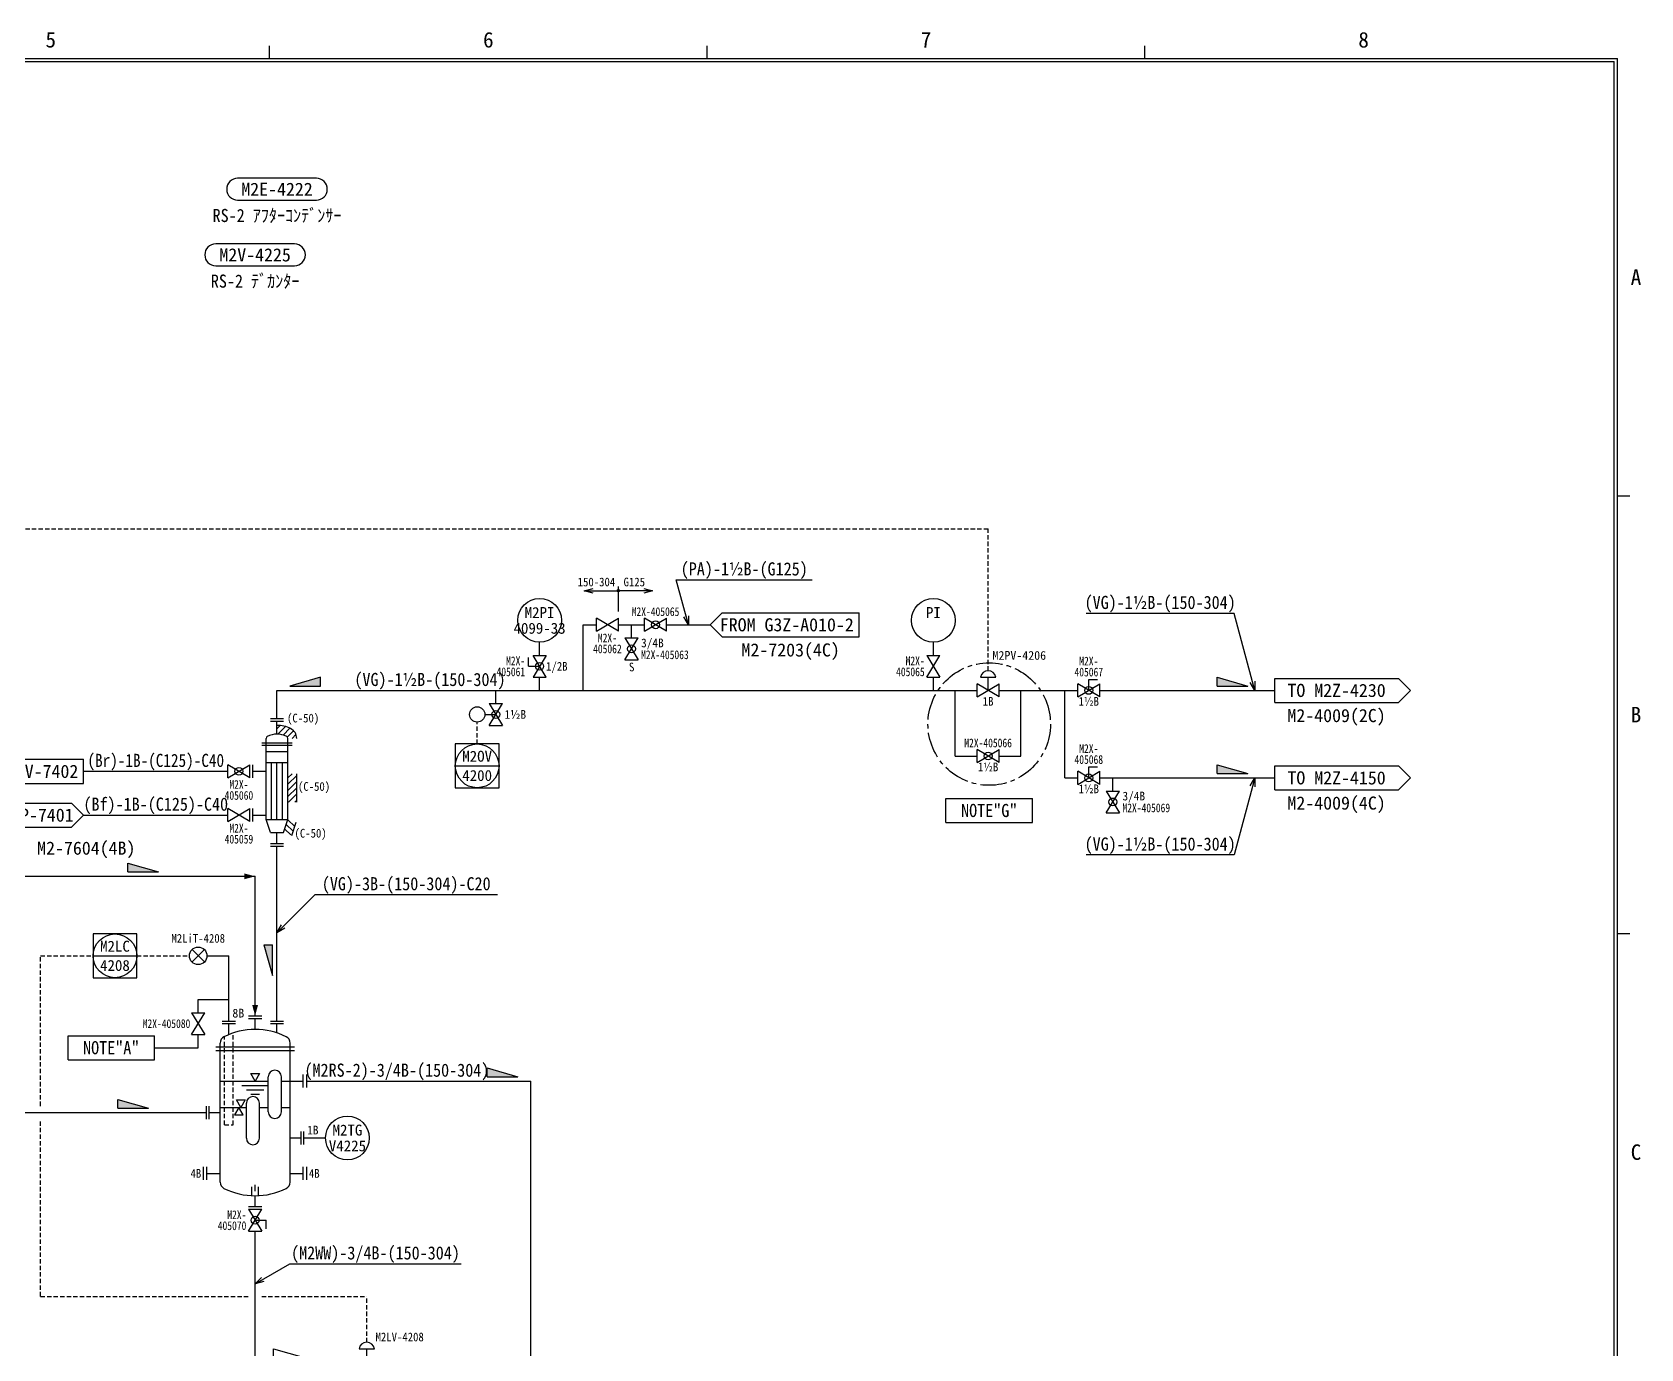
# Model space of a CAD drawing. Extents: x -5 to 813, y -6 to 574.
# Drawn here: x 445.8 to 813.3, y 273 to 574 of the extents above; entities that cross this region are included whole.
import ezdxf
from ezdxf.enums import TextEntityAlignment as Align

# ---------------------------------------------------------------- set-up
doc = ezdxf.new("R2010")
doc.units = 0
doc.header["$LTSCALE"] = 8
doc.linetypes.add('CENTER2', pattern=[1.125, 0.75, -0.125, 0.125, -0.125])
doc.linetypes.add('HIDDEN2', pattern=[0.1875, 0.125, -0.0625])
doc.layers.get('0').update_dxf_attribs({"linetype": 'CONTINUOUS'})
for name, color, linetype in [('1', 7, 'CONTINUOUS'), ('10', 7, 'CONTINUOUS'), ('2', 7, 'CONTINUOUS'), ('4', 7, 'CONTINUOUS'), ('5', 7, 'CONTINUOUS'), ('6', 2, 'CONTINUOUS'), ('7', 7, 'CONTINUOUS'), ('FRAME', 2, 'CONTINUOUS'), ('FRAME @ 1', 2, 'CONTINUOUS')]:
    doc.layers.add(name, color=color, linetype=linetype)
doc.styles.add('SMP-SET', font='')
doc.styles.get("Standard").update_dxf_attribs({"font": '', "width": 0.9})
doc.styles.get('SMP-SET').set_extended_font_data('MS Gothic')
doc.styles.get('STANDARD').set_extended_font_data('MS Gothic')
doc.dimstyles.get("Standard").update_dxf_attribs({"dimtxt": 2, "dimasz": 2, "dimexe": 1, "dimexo": 1, "dimgap": 1, "dimtad": 3, "dimdec": 1, "dimdsep": 46, "dimtxsty": 'STANDARD', "dimblk": 'OPEN30', "dimcen": 0.1, "dimclrd": 256, "dimclre": 256, "dimclrt": 256, "dimadec": 0, "dimazin": 0, "dimtfac": 1, "dimtdec": 1, "dimtmove": 0, "dimatfit": 0, "dimldrblk": 'OPEN30', "dimfxl": 1, "dimtvp": 1, "dimtolj": 1, "dimlwd": -1, "dimlwe": -1, "dimarcsym": 0})

# ---------------------------------------------------------------- blocks, each defined once
blk = doc.blocks.new('_Open30')
at = {"color": 0, "linetype": 'ByBlock', "lineweight": -2}
for p, q in [((-1, 0.27), (0, 0)), ((0, 0), (-1, -0.27)), ((0, 0), (-1, 0))]:
    blk.add_line(p, q, dxfattribs=at)
blk = doc.blocks.new('計測設備一般_現場')
at = {"layer": '2'}
blk.add_circle((625.98, 353.21), 5, dxfattribs=at)
for tag, p in [('TAG2', (625.98, 355.01)), ('TAG1', (625.98, 351.41))]:
    blk.add_attdef(tag, text='', height=2.5, dxfattribs=at).set_placement(p, align=Align.MIDDLE_CENTER)
blk = doc.blocks.new('機器番号')
at = {"layer": '1'}
blk.add_lwpolyline([(513.51, 189.04), (531.51, 189.04, 1), (531.51, 194.04), (513.51, 194.04, 1)], format="xyb", close=True, dxfattribs=at)
blk.add_attdef('EP-NO.', text='', height=3, dxfattribs=at).set_placement((522.51, 191.54), align=Align.MIDDLE_CENTER)
blk = doc.blocks.new('CRT_計器室')
at = {"layer": '4'}
blk.add_line((520.83, 146.5), (530.83, 146.5), dxfattribs=at)
blk.add_lwpolyline([(520.83, 141.5), (530.83, 141.5), (530.83, 151.5), (520.83, 151.5)], close=True, dxfattribs=at)
blk.add_circle((525.83, 146.5), 5, dxfattribs=at)
for tag, p in [('TAG16', (525.83, 148.7)), ('TAG15', (525.83, 144.3))]:
    blk.add_attdef(tag, text='', height=2.5, dxfattribs=at).set_placement(p, align=Align.MIDDLE_CENTER)
blk = doc.blocks.new('FRAME')
at = {"layer": 'FRAME', "color": 4}
for p, q in [((500, 568), (500, 570.84)), ((600, 568), (600, 570.84)), ((700, 568), (700, 570.84)), ((807.98, 468), (810.82, 468)), ((807.98, 368), (810.82, 368))]:
    blk.add_line(p, q, dxfattribs=at)
at = {"layer": 'FRAME', "color": 2}
for p, q in [((0, 568), (807.98, 568)), ((0.71, 567.29), (807.27, 567.29)), ((807.27, 0.71), (807.27, 567.29)), ((807.98, 0), (807.98, 568))]:
    blk.add_line(p, q, dxfattribs=at)
at = {"layer": 'FRAME', "color": 4, "style": 'SMP-SET'}
for s, p in [('5', (450, 572.26)), ('6', (550, 572.26)), ('7', (650, 572.26)), ('8', (750, 572.26)), ('A', (812.24, 518)), ('B', (812.24, 418)), ('C', (812.24, 318))]:
    blk.add_text(s, height=3.55, dxfattribs=at).set_placement(p, align=Align.MIDDLE_CENTER)

msp = doc.modelspace()

# ---------------------------------------------------------------- hatches: boundary and pattern name
at = {"layer": '1'}
h = msp.add_hatch(dxfattribs=at)
h.set_pattern_fill('ANSI31', color=256, scale=8, style=0)
h.set_pattern_definition([(45, (20.1961, -22.9001), (-0.7071068, 0.7071068), [])])
h.paths.add_polyline_path([(504.81, 414.81, 0.11565), (501.7, 415.54), (501.7, 413.54, -0.11565), (503.92, 413.02, -0.284915), (504.2, 412.57), (506.2, 412.57, 0.284915)])
h = msp.add_hatch(dxfattribs=at)
h.set_pattern_fill('ANSI31', color=256, scale=8, style=0)
h.set_pattern_definition([(45, (20.1961, -22.4973), (-0.7071068, 0.7071068), [])])
h.paths.add_polyline_path([(506.2, 404.5), (504.2, 404.5), (504.2, 398), (506.2, 398)])
h = msp.add_hatch(dxfattribs=at)
h.set_pattern_fill('ANSI31', color=256, scale=8, angle=90, style=0)
h.set_pattern_definition([(135, (20.1961, -22.9001), (-0.7071068, -0.7071068), [])])
h.paths.add_polyline_path([(503.2, 391.04), (505.09, 390.41), (506.09, 393.41), (504.2, 394.04)])
at = {"layer": '6'}
for points in [[(504.63, 424.54), (511.63, 426.54), (511.63, 424.54)], [(723.51, 424.54), (716.51, 426.54), (716.51, 424.54)], [(723.51, 404.54), (716.51, 406.54), (716.51, 404.54)], [(474.62, 382.04), (467.62, 384.04), (467.62, 382.04)], [(500.7, 358.37), (498.7, 365.37), (500.7, 365.37)], [(556.7, 335.24), (549.7, 337.24), (549.7, 335.24)], [(472.35, 328.04), (465.35, 330.04), (465.35, 328.04)]]:
    msp.add_hatch(color=7, dxfattribs=at).paths.add_polyline_path(points)

# ---------------------------------------------------------------- linework, layer by layer
at = {"layer": '1'}
for p, q in [((500.2, 416.54), (503.2, 416.54)), ((501.7, 413.54), (501.7, 416.54)), ((499.2, 394.04), (499.2, 412.57)), ((504.2, 394.04), (504.2, 412.57)), ((498.2, 411.54), (505.2, 411.54)), ((498.2, 411.04), (505.2, 411.04)), ((499.2, 409.54), (504.2, 409.54)), ((496.2, 403.54), (496.2, 406.54)), ((496.2, 405.04), (499.2, 405.04)), ((499.2, 407.04), (504.2, 407.04)), ((500.45, 394.04), (500.45, 407.04)), ((501.7, 394.04), (501.7, 407.04)), ((502.95, 394.04), (502.95, 407.04)), ((506.2, 398), (506.2, 404.5)), ((654.57, 398.84), (674.32, 398.84)), ((654.57, 393.34), (654.57, 398.84)), ((674.32, 393.34), (674.32, 398.84)), ((496.2, 393.54), (496.2, 396.54)), ((496.2, 395.04), (499.2, 395.04)), ((499.2, 394.04), (504.2, 394.04)), ((500.2, 391.04), (499.2, 394.04)), ((503.2, 391.04), (504.2, 394.04)), ((505.09, 390.41), (506.09, 393.41)), ((654.57, 393.34), (674.32, 393.34)), ((500.2, 391.04), (503.2, 391.04)), ((501.7, 388.54), (501.7, 391.04)), ((500.2, 388.54), (503.2, 388.54)), ((489.2, 347.37), (492.2, 347.37)), ((489.2, 347.37), (492.2, 347.37)), ((490.7, 344.87), (490.7, 347.37)), ((495.2, 348.54), (498.2, 348.54)), ((496.7, 346.04), (496.7, 348.54)), ((500.2, 347.37), (503.2, 347.37)), ((501.7, 345.24), (501.7, 347.37)), ((453.95, 344.62), (473.7, 344.62)), ((453.95, 339.12), (453.95, 344.62)), ((473.7, 339.12), (473.7, 344.62)), ((487.7, 342.04), (505.7, 342.04)), ((488.7, 311.14), (488.7, 342.94)), ((504.7, 311.14), (504.7, 342.94)), ((453.95, 339.12), (473.7, 339.12)), ((487.7, 341.24), (505.7, 341.24)), ((496.7, 334.24), (495.7, 335.97)), ((495.7, 335.97), (497.7, 335.97)), ((497.7, 335.97), (496.7, 334.24)), ((499.7, 327.2), (499.7, 335.2)), ((502.7, 327.2), (502.7, 335.2)), ((507.7, 332.74), (507.7, 335.74)), ((488.7, 334.24), (499.7, 334.24)), ((493.7, 333.24), (499.7, 333.24)), ((494.7, 332.24), (498.7, 332.24)), ((495.7, 331.24), (497.7, 331.24)), ((502.7, 334.24), (504.7, 334.24)), ((504.7, 334.24), (507.7, 334.24)), ((486.2, 325.54), (486.2, 328.54)), ((488.7, 328.24), (494.7, 328.24)), ((492.98, 328.24), (491.98, 326.51)), ((493.42, 328.24), (492.42, 329.97)), ((492.42, 329.97), (494.42, 329.97)), ((493.98, 326.51), (492.98, 328.24)), ((494.42, 329.97), (493.42, 328.24)), ((494.7, 321.2), (494.7, 329.2)), ((497.7, 321.2), (497.7, 329.2)), ((497.7, 328.24), (499.7, 328.24)), ((502.7, 328.24), (504.7, 328.24)), ((486.2, 327.04), (488.7, 327.04)), ((491.98, 326.51), (493.98, 326.51)), ((504.7, 321.24), (507.2, 321.24)), ((507.2, 319.74), (507.2, 322.74)), ((484.9, 311.64), (484.9, 314.64)), ((485.7, 311.64), (485.7, 314.64)), ((485.7, 313.14), (488.7, 313.14)), ((504.7, 313.14), (507.7, 313.14)), ((507.7, 311.64), (507.7, 314.64)), ((508.5, 311.64), (508.5, 314.64)), ((495.95, 308.06), (495.95, 310.06)), ((496.7, 309.06), (496.7, 310.56)), ((497.45, 308.06), (497.45, 310.06)), ((495.2, 305.54), (498.2, 305.54)), ((496.7, 305.54), (496.7, 308.04))]:
    msp.add_line(p, q, dxfattribs=at)
at = {"layer": '1', "linetype": 'HIDDEN2'}
for p, q in [((489.7, 324.24), (489.7, 344.43)), ((491.7, 324.24), (491.7, 345.24)), ((489.7, 324.24), (491.7, 324.24))]:
    msp.add_line(p, q, dxfattribs=at)
at = {"layer": '1', "linetype": 'CENTER2'}
msp.add_circle((664.45, 415.84), 14, dxfattribs=at)
at = {"layer": '1'}
for centre, radius, start, end in [((501.7, 408.54), 7, 63.6122, 90), ((499.7, 412.57), 0.5, 116.3878, 180), ((501.7, 408.54), 5, 63.6122, 116.3878), ((503.7, 412.57), 0.5, 0, 63.6122), ((503.7, 412.57), 2.5, 0, 63.6122), ((496.7, 330.04), 16, 63.6122, 116.3878), ((490.3, 342.94), 1.6, 116.3878, 180), ((503.1, 342.94), 1.6, 0, 63.6122), ((501.2, 335.2), 1.5, 0, 180), ((496.2, 329.2), 1.5, 0, 180), ((501.2, 327.2), 1.5, 180, 0), ((496.2, 321.2), 1.5, 180, 0), ((490.3, 311.14), 1.6, 180, 243.6122), ((496.7, 324.04), 16, 243.6122, 296.3878), ((503.1, 311.14), 1.6, 296.3878, 0)]:
    msp.add_arc(centre, radius, start, end, dxfattribs=at)
at = {"layer": '2'}
for p, q in [((561.7, 431.54), (561.7, 434.54)), ((651.7, 431.54), (651.7, 434.54)), ((507.8, 319.74), (507.8, 322.74)), ((507.8, 321.24), (512.8, 321.24))]:
    msp.add_line(p, q, dxfattribs=at)
at = {"layer": '4', "linetype": 'HIDDEN2'}
for p, q in [((292.7, 460.49), (664.2, 460.49)), ((664.2, 428.04), (664.2, 460.49)), ((547.45, 411.29), (547.45, 416.29)), ((447.65, 328.54), (447.65, 362.87)), ((447.65, 362.87), (459.67, 362.87)), ((469.67, 362.87), (481.7, 362.87)), ((447.65, 285.04), (447.65, 325.54)), ((447.65, 285.04), (495.2, 285.04)), ((498.2, 285.04), (522.2, 285.04)), ((522.2, 274.54), (522.2, 285.04))]:
    msp.add_line(p, q, dxfattribs=at)
at = {"layer": '4'}
for p, q in [((485.11, 364.29), (482.28, 361.46)), ((482.28, 364.29), (485.11, 361.46))]:
    msp.add_line(p, q, dxfattribs=at)
msp.add_circle((483.7, 362.87), 2, dxfattribs=at)
at = {"layer": '5'}
for p, q in [((579.7, 441.54), (579.7, 447.32)), ((600.7, 438.54), (603.45, 441.29)), ((603.45, 441.29), (634.7, 441.29)), ((634.7, 435.79), (634.7, 441.29)), ((571.7, 423.54), (571.7, 438.54)), ((571.7, 438.54), (574.7, 438.54)), ((574.7, 437.04), (574.7, 440.04)), ((574.7, 437.04), (579.7, 440.04)), ((579.7, 437.04), (574.7, 440.04)), ((579.7, 437.04), (579.7, 440.04)), ((579.7, 438.54), (585.7, 438.54)), ((582.7, 435.54), (582.7, 438.54)), ((585.7, 437.04), (585.7, 440.04)), ((585.7, 437.04), (590.7, 440.04)), ((590.7, 437.04), (585.7, 440.04)), ((590.7, 437.04), (590.7, 440.04)), ((590.7, 438.54), (600.7, 438.54)), ((603.45, 435.79), (600.7, 438.54)), ((581.2, 435.54), (584.2, 435.54)), ((581.2, 435.54), (584.2, 430.54)), ((581.2, 430.54), (584.2, 435.54)), ((603.45, 435.79), (634.7, 435.79)), ((581.2, 430.54), (584.2, 430.54)), ((434.25, 407.79), (457.5, 407.79)), ((457.5, 402.29), (457.5, 407.79)), ((457.5, 405.04), (490.5, 405.04)), ((490.5, 403.54), (490.5, 406.54)), ((490.5, 403.54), (495.5, 406.54)), ((495.5, 403.54), (490.5, 406.54)), ((495.5, 403.54), (495.5, 406.54)), ((434.25, 402.29), (457.5, 402.29)), ((427.5, 397.79), (454.75, 397.79)), ((454.75, 397.79), (457.5, 395.04)), ((457.5, 395.04), (454.75, 392.29)), ((457.5, 395.04), (490.5, 395.04)), ((490.5, 393.54), (490.5, 396.54)), ((490.5, 393.54), (495.5, 396.54)), ((495.5, 393.54), (490.5, 396.54)), ((495.5, 393.54), (495.5, 396.54)), ((427.5, 392.29), (454.75, 392.29))]:
    msp.add_line(p, q, dxfattribs=at)
for centre, radius in [((579.7, 446.32), 0.25), ((588.2, 438.54), 0.9), ((582.7, 433.04), 0.9), ((493, 405.04), 0.9)]:
    msp.add_circle(centre, radius, dxfattribs=at)
at = {"layer": '6', "color": 7}
for p, q in [((559.2, 429.04), (559.2, 431.04)), ((563.2, 426.54), (560.2, 431.54)), ((560.2, 431.54), (563.2, 431.54)), ((563.2, 431.54), (560.2, 426.54)), ((650.2, 431.54), (653.2, 431.54)), ((650.2, 431.54), (653.2, 426.54)), ((650.2, 426.54), (653.2, 431.54)), ((511.63, 426.54), (504.63, 424.54)), ((511.63, 424.54), (511.63, 426.54)), ((559.2, 429.04), (561.7, 429.04)), ((560.2, 426.54), (563.2, 426.54)), ((650.2, 426.54), (653.2, 426.54)), ((662.45, 426.54), (665.95, 426.54)), ((664.2, 423.54), (664.2, 426.54)), ((716.51, 424.54), (716.51, 426.54)), ((716.51, 426.54), (723.51, 424.54)), ((504.63, 424.54), (511.63, 424.54)), ((661.7, 422.04), (661.7, 425.04)), ((661.7, 422.04), (666.7, 425.04)), ((666.7, 422.04), (661.7, 425.04)), ((666.7, 422.04), (666.7, 425.04)), ((684.7, 422.04), (684.7, 425.04)), ((684.7, 422.04), (689.7, 425.04)), ((689.7, 422.04), (684.7, 425.04)), ((687.2, 423.54), (687.2, 426.04)), ((687.2, 426.04), (689.2, 426.04)), ((689.7, 422.04), (689.7, 425.04)), ((716.51, 424.54), (723.51, 424.54)), ((729.7, 426.29), (757.95, 426.29)), ((729.7, 420.79), (729.7, 426.29)), ((760.7, 423.54), (757.95, 426.29)), ((757.95, 420.79), (760.7, 423.54)), ((550.2, 420.54), (553.2, 420.54)), ((550.2, 420.54), (553.2, 415.54)), ((550.2, 415.54), (553.2, 420.54)), ((729.7, 420.79), (757.95, 420.79)), ((500.2, 417.14), (503.2, 417.14)), ((549.2, 418.04), (551.7, 418.04)), ((550.2, 415.54), (553.2, 415.54)), ((661.7, 407.04), (661.7, 410.04)), ((661.7, 407.04), (666.7, 410.04)), ((666.7, 407.04), (661.7, 410.04)), ((666.7, 407.04), (666.7, 410.04)), ((684.7, 402.04), (684.7, 405.04)), ((684.7, 402.04), (689.7, 405.04)), ((689.7, 402.04), (684.7, 405.04)), ((687.2, 403.54), (687.2, 406.04)), ((687.2, 406.04), (689.2, 406.04)), ((689.7, 402.04), (689.7, 405.04)), ((716.51, 404.54), (716.51, 406.54)), ((716.51, 406.54), (723.51, 404.54)), ((716.51, 404.54), (723.51, 404.54)), ((729.7, 406.29), (757.95, 406.29)), ((729.7, 400.79), (729.7, 406.29)), ((760.7, 403.54), (757.95, 406.29)), ((729.7, 400.79), (757.95, 400.79)), ((757.95, 400.79), (760.7, 403.54)), ((691.2, 400.54), (694.2, 400.54)), ((691.2, 400.54), (694.2, 395.54)), ((691.2, 395.54), (694.2, 400.54)), ((691.2, 395.54), (694.2, 395.54)), ((500.2, 387.94), (503.2, 387.94)), ((467.62, 382.04), (467.62, 384.04)), ((467.62, 384.04), (474.62, 382.04)), ((467.62, 382.04), (474.62, 382.04)), ((498.7, 365.37), (500.7, 365.37)), ((498.7, 365.37), (500.7, 358.37)), ((500.7, 358.37), (500.7, 365.37)), ((482.2, 349.87), (485.2, 349.87)), ((482.2, 349.87), (485.2, 344.87)), ((482.2, 344.87), (485.2, 349.87)), ((489.2, 347.97), (492.2, 347.97)), ((495.2, 349.14), (498.2, 349.14)), ((500.2, 347.97), (503.2, 347.97)), ((482.2, 344.87), (485.2, 344.87)), ((508.5, 332.74), (508.5, 335.74)), ((549.7, 335.24), (549.7, 337.24)), ((549.7, 337.24), (556.7, 335.24)), ((549.7, 335.24), (556.7, 335.24)), ((465.35, 328.04), (465.35, 330.04)), ((465.35, 330.04), (472.35, 328.04)), ((465.35, 328.04), (472.35, 328.04)), ((485.6, 325.54), (485.6, 328.54)), ((495.2, 304.94), (498.2, 304.94)), ((495.2, 304.94), (498.2, 299.94)), ((495.2, 299.94), (498.2, 304.94)), ((496.7, 302.44), (499.2, 302.44)), ((499.2, 300.44), (499.2, 302.44)), ((495.2, 299.94), (498.2, 299.94)), ((500.89, 271.04), (500.89, 273.04)), ((500.89, 273.04), (507.89, 271.04)), ((520.45, 273.04), (523.95, 273.04)), ((522.2, 270.04), (522.2, 273.04))]:
    msp.add_line(p, q, dxfattribs=at)
at = {"layer": '6'}
for p, q in [((561.7, 423.54), (561.7, 426.54)), ((651.7, 423.54), (651.7, 426.54)), ((501.7, 423.54), (661.7, 423.54)), ((501.7, 417.14), (501.7, 423.54)), ((551.7, 420.54), (551.7, 423.54)), ((656.7, 408.54), (656.7, 423.54)), ((666.7, 423.54), (684.7, 423.54)), ((671.7, 408.54), (671.7, 423.54)), ((681.7, 403.54), (681.7, 423.54)), ((689.7, 423.54), (729.7, 423.54)), ((656.7, 408.54), (661.7, 408.54)), ((666.7, 408.54), (671.7, 408.54)), ((681.7, 403.54), (684.7, 403.54)), ((689.7, 403.54), (729.7, 403.54)), ((692.7, 400.54), (692.7, 403.54)), ((501.7, 347.97), (501.7, 387.94)), ((368.4, 381.04), (496.7, 381.04)), ((496.7, 349.14), (496.7, 381.04)), ((485.7, 362.87), (490.7, 362.87)), ((490.7, 347.97), (490.7, 362.87)), ((483.7, 352.87), (490.7, 352.87)), ((483.7, 349.87), (483.7, 352.87)), ((473.7, 341.87), (483.7, 341.87)), ((483.7, 341.87), (483.7, 344.87)), ((508.5, 334.24), (559.7, 334.24)), ((559.7, 245.04), (559.7, 334.24)), ((352.7, 327.04), (485.6, 327.04)), ((496.7, 270.04), (496.7, 299.94))]:
    msp.add_line(p, q, dxfattribs=at)
at = {"layer": '6', "color": 7}
for centre, radius in [((561.7, 429.04), 0.9), ((687.2, 423.54), 0.9), ((547.45, 418.04), 1.75), ((551.7, 418.04), 0.9), ((664.2, 408.54), 0.9), ((687.2, 403.54), 0.9), ((692.7, 398.04), 0.9), ((496.7, 302.44), 0.9)]:
    msp.add_circle(centre, radius, dxfattribs=at)
for centre in [(664.2, 426.27), (522.2, 272.77)]:
    msp.add_arc(centre, 1.77, 8.7974, 171.2026, dxfattribs=at)
for points in [[(494.2, 381.71), (496.7, 381.04), (494.2, 380.37)], [(497.37, 351.64), (496.7, 349.14), (496.03, 351.64)]]:
    msp.add_solid(points, dxfattribs=at)

# ---------------------------------------------------------------- block references
at = {"layer": '1'}
for p, values in [((-20.81, 346.55), {'EP-NO.': 'M2E-4222'}), ((-25.81, 331.55), {'EP-NO.': 'M2V-4225'})]:
    msp.add_blockref('機器番号', p, dxfattribs=at).add_auto_attribs(values)
at = {"layer": '2'}
for p, values in [((-64.28, 86.33), {'TAG2': 'M2PI', 'TAG1': '4099-33'}), ((25.72, 86.33), {'TAG2': 'PI'}), ((-108.18, -31.97), {'TAG2': 'M2TG', 'TAG1': 'V4225'})]:
    msp.add_blockref('計測設備一般_現場', p, dxfattribs=at).add_auto_attribs(values)
at = {"layer": '4'}
for p, values in [((21.61, 259.79), {'TAG16': 'M2OV', 'TAG15': '4200'}), ((-61.16, 216.37), {'TAG16': 'M2LC', 'TAG15': '4208'})]:
    msp.add_blockref('CRT_計器室', p, dxfattribs=at).add_auto_attribs(values)
at = {"layer": 'FRAME @ 1'}
msp.add_blockref('FRAME', (0, 0), dxfattribs=at)

# ---------------------------------------------------------------- texts
at = {"layer": '1', "width": 0.9}
for s, height, p in [('RS-2 ｱﾌﾀｰｺﾝﾃﾞﾝｻｰ', 3, (501.7, 532.09)), ('RS-2 ﾃﾞｶﾝﾀｰ', 3, (496.7, 517.09)), ('(C-50)', 2, (507.67, 417.21)), ('(C-50)', 2, (510.17, 401.58)), ('NOTE"G"', 3, (664.45, 396.09)), ('(C-50)', 2, (509.38, 390.89)), ('NOTE"A"', 3, (463.82, 341.87))]:
    msp.add_text(s, height=height, dxfattribs=at).set_placement(p, align=Align.MIDDLE_CENTER)
msp.add_text('4B', height=2, dxfattribs=at).set_placement((484.4, 313.14), align=Align.MIDDLE_RIGHT)
msp.add_text('4B', height=2, dxfattribs=at).set_placement((509, 313.14), align=Align.MIDDLE_LEFT)
at = {"layer": '10', "width": 0.8}
for s, p in [('M2X-405065', (588.2, 441.54)), ('405062', (577.2, 433.04)), ('M2X-', (577.2, 435.54)), ('M2X-', (687.2, 430.24)), ('405067', (687.2, 427.74)), ('M2X-405066', (664.2, 411.54)), ('405068', (687.2, 407.74)), ('M2X-', (687.2, 410.24)), ('M2X-', (493, 402.04)), ('405060', (493, 399.54)), ('405059', (493, 389.54)), ('M2X-', (493, 392.04))]:
    msp.add_text(s, height=2, dxfattribs=at).set_placement(p, align=Align.MIDDLE_CENTER)
for s, p in [('M2X-', (558.4, 430.29)), ('M2X-', (649.7, 430.29)), ('405061', (558.4, 427.79)), ('405065', (649.7, 427.79)), ('M2X-405080', (481.9, 347.37)), ('405070', (494.7, 301.19)), ('M2X-', (494.7, 303.69))]:
    msp.add_text(s, height=2, dxfattribs=at).set_placement(p, align=Align.MIDDLE_RIGHT)
for s, p in [('M2X-405063', (584.9, 431.69)), ('M2X-405069', (694.9, 396.69))]:
    msp.add_text(s, height=2, dxfattribs=at).set_placement(p, align=Align.MIDDLE_LEFT)
at = {"layer": '2', "width": 0.95}
msp.add_text('1B', height=2, dxfattribs=at).set_placement((508.6, 323.04), align=Align.MIDDLE_LEFT)
at = {"layer": '4', "width": 0.9}
msp.add_text('M2LiT-4208', height=2, dxfattribs=at).set_placement((483.7, 366.87), align=Align.MIDDLE_CENTER)
at = {"layer": '5'}
for s, width, p in [('(PA)-1½B-(G125)', 0.9, (608.47, 451.31)), ('(Br)-1B-(C125)-C40', 0.85, (474, 407.54)), ('(Bf)-1B-(C125)-C40', 0.9, (474, 397.54))]:
    msp.add_text(s, height=3, dxfattribs=dict(at, width=width)).set_placement(p, align=Align.MIDDLE_CENTER)
at = {"layer": '5', "width": 0.9}
for s, p in [('150-304', (570.41, 448.32)), ('G125', (580.9, 448.32))]:
    msp.add_text(s, height=2, dxfattribs=at).set_placement(p, align=Align.MIDDLE_LEFT)
at = {"layer": '5'}
for s, p in [('FROM G3Z-A010-2', (633.5, 438.54)), ('TO M2V-7402', (456.3, 405.04))]:
    msp.add_text(s, height=3, dxfattribs=at).set_placement(p, align=Align.MIDDLE_RIGHT)
msp.add_text('M2-7203(4C)', height=3, dxfattribs=at).set_placement((619.07, 432.79), align=Align.MIDDLE_CENTER)
at = {"layer": '5', "width": 0.9}
msp.add_text('S', height=2, rotation=4.3677, dxfattribs=at).set_placement((582.74, 428.88), align=Align.MIDDLE_CENTER)
at = {"layer": '5'}
for s, p in [('FROM M2P-7401', (428.7, 395.04)), ('M2-7604(4B)', (446.9, 387.49))]:
    msp.add_text(s, height=3, dxfattribs=at).set_placement(p, align=Align.MIDDLE_LEFT)
at = {"layer": '7', "width": 0.9}
for s, height, p in [('(VG)-1½B-(150-304)', 3, (703.51, 443.65)), ('(VG)-1½B-(150-304)', 3, (536.66, 426.04)), ('1B', 2, (664.2, 421.04)), ('1½B', 2, (687.2, 421.04)), ('1½B', 2, (664.2, 406.04)), ('1½B', 2, (687.2, 401.04)), ('(VG)-1½B-(150-304)', 3, (703.51, 388.43)), ('(VG)-3B-(150-304)-C20', 3, (531.23, 379.35)), ('(M2RS-2)-3/4B-(150-304)', 3, (529.1, 336.74)), ('(M2WW)-3/4B-(150-304)', 3, (524.2, 294.97)), ('M2LV-4208', 2, (529.73, 275.76))]:
    msp.add_text(s, height=height, dxfattribs=at).set_placement(p, align=Align.MIDDLE_CENTER)
at = {"layer": '7'}
for s, width, p in [('3/4B', 0.95, (584.9, 434.39)), ('1/2B', 0.9, (563.2, 429.04)), ('1½B', 0.95, (553.7, 418.04)), ('3/4B', 0.95, (694.9, 399.39))]:
    msp.add_text(s, height=2, dxfattribs=dict(at, width=width)).set_placement(p, align=Align.MIDDLE_LEFT)
for s, p in [('M2PV-4206', (665.2, 431.54)), ('8B', (491.5, 349.77))]:
    msp.add_text(s, height=2, dxfattribs=at).set_placement(p, align=Align.MIDDLE_LEFT)
for s, p in [('TO M2Z-4230', (743.82, 423.54)), ('M2-4009(2C)', (743.82, 417.79)), ('TO M2Z-4150', (743.82, 403.54)), ('M2-4009(4C)', (743.82, 397.79))]:
    msp.add_text(s, height=3, dxfattribs=at).set_placement(p, align=Align.MIDDLE_CENTER)

# ---------------------------------------------------------------- leaders
at = {"layer": '5'}
msp.add_leader([(595.7, 438.54), (592.94, 448.81), (624, 448.81)], dimstyle='STANDARD', dxfattribs=at)
for points in [[(571.91, 446.32), (579.7, 446.32)], [(587.49, 446.32), (579.7, 446.32)]]:
    msp.add_leader(points, dimstyle='STANDARD', override={"dimgap": 0.1, "dimtad": 0}, dxfattribs=at)
at = {"layer": '7'}
for points in [[(725.13, 423.54), (720.42, 441.15), (686.61, 441.15)], [(501.7, 368.14), (510.41, 376.85), (552.06, 376.85)], [(496.7, 287.9), (504.61, 292.47), (543.78, 292.47)]]:
    msp.add_leader(points, dimstyle='STANDARD', override={"dimgap": 0.1, "dimtad": 0}, dxfattribs=at)
msp.add_leader([(725.13, 403.54), (720.42, 385.93), (686.61, 385.93)], dimstyle='STANDARD', dxfattribs=at)

doc.saveas('drawing.dxf')
